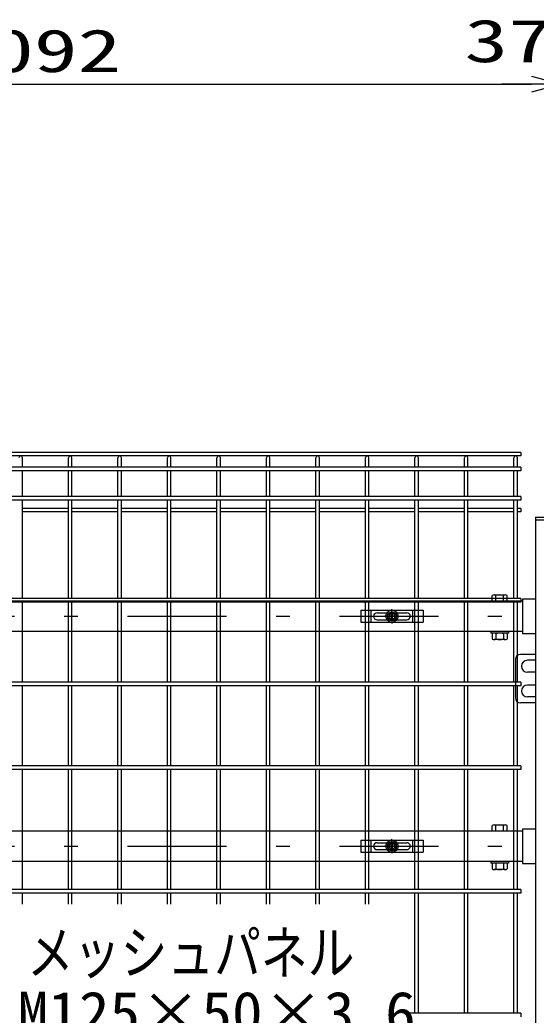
# Model space of a CAD drawing. Units: millimetres, scale not verified. Extents: x -4455 to 4455, y -3150 to 3150.
# Drawn here: x -2345 to -1824, y -9 to 997 of the extents above; entities that cross this region are included whole.
import ezdxf
from ezdxf.enums import TextEntityAlignment as Align

# ---------------------------------------------------------------- set-up
doc = ezdxf.new("R2010")
doc.units = ezdxf.units.MM
doc.header["$LTSCALE"] = 20
doc.linetypes.add('USER1', pattern=[10.7, 5, -2.5, 0.7, -2.5])
doc.linetypes.add('USER2', pattern=[0.375, 0.25, -0.125])
for name, color, linetype, lineweight in [('0-1_寸法線', 4, 'Continuous', 25), ('0-2_0', 3, 'USER2', 25), ('0-4_扉横枠', 7, 'Continuous', 25), ('0-5_軸線', 2, 'USER1', 25), ('0-6_扉縦枠', 7, 'Continuous', 25), ('0-7_丁番', 3, 'Continuous', 25), ('1-2_固定金具', 41, 'Continuous', 25), ('1-3_NER', 30, 'Continuous', 25)]:
    doc.layers.add(name, color=color, linetype=linetype, lineweight=lineweight)
doc.styles.add('ＭＳ ゴシック', font='')
doc.styles.get('ＭＳ ゴシック').set_extended_font_data('MS Gothic')

# ---------------------------------------------------------------- blocks, each defined once
blk = doc.blocks.new('_Open30')
at = {"layer": '0-2_0', "color": 4, "linetype": 'Continuous'}
blk.add_line((0, 0), (-20, 0), dxfattribs=at)
blk.add_lwpolyline([(-20, 5.36), (0, 0), (-20, -5.36)], dxfattribs=at)
blk = doc.blocks.new('A$Cbe1bfa43')
at = {"layer": '1-2_固定金具'}
for p, q in [((0, 0), (1260, 0)), ((210, -240), (210, 0)), ((630, -80), (630, 22.9)), ((1050, -240), (1050, 0)), ((1260, 0), (1260, -240)), ((260, -120), (260.2, -120)), ((330, -50), (930, -50)), ((330, -190), (930, -190)), ((590, -120), (487.1, -120)), ((590, -120), (550, -120)), ((585.5, -112.8), (622.8, -112.8)), ((585.5, -127.2), (585.5, -112.8)), ((585.5, -112.8), (622.8, -112.8)), ((585.5, -127.2), (585.5, -112.8)), ((585.5, -112.8), (622.8, -112.8)), ((585.5, -127.2), (585.5, -112.8)), ((622.8, -127.2), (585.5, -127.2)), ((622.8, -127.2), (585.5, -127.2)), ((610, -120), (650, -120)), ((610, -120), (650, -120)), ((622.8, -112.8), (622.8, -75.5)), ((622.8, -112.8), (622.8, -75.5)), ((622.8, -112.8), (622.8, -75.5)), ((622.8, -112.8), (622.8, -75.5)), ((622.8, -112.8), (622.8, -75.5)), ((622.8, -112.8), (622.8, -75.5)), ((622.8, -75.5), (637.2, -75.5)), ((622.8, -75.5), (637.2, -75.5)), ((622.8, -75.5), (637.2, -75.5)), ((622.8, -75.5), (637.2, -75.5)), ((622.8, -75.5), (637.2, -75.5)), ((622.8, -75.5), (637.2, -75.5)), ((622.8, -164.5), (622.8, -127.2)), ((622.8, -164.5), (622.8, -127.2)), ((637.2, -164.5), (622.8, -164.5)), ((637.2, -164.5), (622.8, -164.5)), ((637.2, -164.5), (622.8, -164.5)), ((637.2, -164.5), (622.8, -164.5)), ((637.2, -164.5), (622.8, -164.5)), ((637.2, -164.5), (622.8, -164.5)), ((630, -80), (630, -40)), ((630, -140), (630, -100)), ((630, -140), (630, -100)), ((630, -160), (630, -200)), ((630, -160), (630, -262.9)), ((637.2, -75.5), (637.2, -112.8)), ((637.2, -75.5), (637.2, -112.8)), ((637.2, -75.5), (637.2, -112.8)), ((637.2, -75.5), (637.2, -112.8)), ((637.2, -75.5), (637.2, -112.8)), ((637.2, -112.8), (674.5, -112.8)), ((637.2, -112.8), (674.5, -112.8)), ((637.2, -112.8), (674.5, -112.8)), ((637.2, -127.2), (637.2, -164.5)), ((674.5, -127.2), (637.2, -127.2)), ((637.2, -127.2), (637.2, -164.5)), ((674.5, -127.2), (637.2, -127.2)), ((637.2, -127.2), (637.2, -164.5)), ((674.5, -127.2), (637.2, -127.2)), ((670, -120), (710, -120)), ((670, -120), (772.9, -120)), ((674.5, -112.8), (674.5, -127.2)), ((674.5, -112.8), (674.5, -127.2)), ((674.5, -112.8), (674.5, -127.2)), ((1004, -120), (1004.2, -120))]:
    blk.add_line(p, q, dxfattribs=at)
for points in [[(0, 0), (0, -240), (1260, -240)], [(585.5, -127.2), (585.5, -112.8), (622.8, -112.8)], [(585.5, -127.2), (585.5, -112.8), (622.8, -112.8)], [(585.5, -127.2), (585.5, -112.8), (622.8, -112.8)], [(622.8, -164.5), (622.8, -127.2), (585.5, -127.2)], [(622.8, -164.5), (622.8, -127.2), (585.5, -127.2)], [(622.8, -164.5), (622.8, -127.2), (585.5, -127.2)], [(622.8, -164.5), (622.8, -127.2), (585.5, -127.2)], [(637.2, -75.5), (637.2, -112.8), (674.5, -112.8), (674.5, -127.2)], [(637.2, -112.8), (674.5, -112.8), (674.5, -127.2)], [(637.2, -112.8), (674.5, -112.8), (674.5, -127.2)], [(674.5, -127.2), (637.2, -127.2), (637.2, -164.5)], [(674.5, -127.2), (637.2, -127.2), (637.2, -164.5)], [(674.5, -127.2), (637.2, -127.2), (637.2, -164.5)]]:
    blk.add_lwpolyline(points, dxfattribs=at)
for radius in [122.9, 122.9, 122.9, 122.9, 122.9, 122.9, 91.9, 91.9, 91.9, 91.9, 91.9, 91.9, 60]:
    blk.add_circle((630, -120), radius, dxfattribs=at)
for centre, start, end in [((330, -120), 90, 180), ((330, -120), 180, 270), ((930, -120), 0, 90), ((930, -120), 270, 0)]:
    blk.add_arc(centre, 70, start, end, dxfattribs=at)

msp = doc.modelspace()

# ---------------------------------------------------------------- linework, layer by layer
at = {"layer": '0-1_寸法線'}
for p, q in [((-2860.71, 931.7), (-1828.71, 931.7)), ((-1828.71, 931.7), (-1858.71, 931.7))]:
    msp.add_line(p, q, dxfattribs=at)
at = {"layer": '0-4_扉横枠'}
for p, q in [((-1868.42, 409.48), (-1868.42, 414.93)), ((-1866.54, 415.49), (-1855.29, 415.49)), ((-1864.67, 409.48), (-1864.67, 414.93)), ((-1857.16, 409.48), (-1857.16, 414.93)), ((-1853.41, 409.48), (-1853.41, 414.93)), ((-2851.71, 409.48), (-1837.71, 409.48)), ((-1868.42, 409.48), (-1853.41, 409.48)), ((-1837.71, 411.43), (-1824.71, 411.43)), ((-1837.71, 411.43), (-1837.71, 376.53)), ((-1837.71, 378.48), (-2851.71, 378.48)), ((-1869.91, 378.48), (-1869.91, 376.88)), ((-1851.91, 376.88), (-1869.91, 376.88)), ((-1868.42, 376.33), (-1868.42, 370.93)), ((-1855.29, 376.88), (-1866.54, 376.88)), ((-1864.67, 376.33), (-1864.67, 370.93)), ((-1857.16, 376.33), (-1857.16, 370.93)), ((-1853.41, 376.33), (-1853.41, 370.93)), ((-1851.91, 378.48), (-1851.91, 376.88)), ((-1837.71, 376.53), (-1824.71, 376.53)), ((-1855.29, 370.38), (-1866.54, 370.38)), ((-1868.42, 177.18), (-1868.42, 182.63)), ((-1866.54, 183.19), (-1855.29, 183.19)), ((-1864.67, 177.18), (-1864.67, 182.63)), ((-1857.16, 177.18), (-1857.16, 182.63)), ((-1853.41, 177.18), (-1853.41, 182.63)), ((-2851.71, 177.18), (-1837.71, 177.18)), ((-1868.42, 177.18), (-1853.41, 177.18)), ((-1837.71, 179.13), (-1824.71, 179.13)), ((-1837.71, 179.13), (-1837.71, 144.23)), ((-1837.71, 146.18), (-2851.71, 146.18)), ((-1869.91, 146.18), (-1869.91, 144.58)), ((-1851.91, 144.58), (-1869.91, 144.58)), ((-1868.42, 144.03), (-1868.42, 138.63)), ((-1855.29, 144.58), (-1866.54, 144.58)), ((-1864.67, 144.03), (-1864.67, 138.63)), ((-1857.16, 144.03), (-1857.16, 138.63)), ((-1853.41, 144.03), (-1853.41, 138.63)), ((-1851.91, 146.18), (-1851.91, 144.58)), ((-1837.71, 144.23), (-1824.71, 144.23)), ((-1855.29, 138.08), (-1866.54, 138.08))]:
    msp.add_line(p, q, dxfattribs=at)
for centre, radius, start, end in [((-1866.54, 412.03), 3.46, 57.13278, 122.86722), ((-1860.91, 402.49), 12.99, 73.22135, 106.77865), ((-1855.29, 412.03), 3.46, 57.13278, 122.86722), ((-1866.54, 373.43), 3.46, 57.13278, 122.86722), ((-1860.91, 363.89), 12.99, 73.22135, 106.77865), ((-1855.29, 373.43), 3.46, 57.13278, 122.86722), ((-1866.54, 373.84), 3.46, 237.13278, 302.86722), ((-1860.91, 383.37), 12.99, 253.22135, 286.77865), ((-1855.29, 373.84), 3.46, 237.13278, 302.86722), ((-1866.54, 179.73), 3.46, 57.13278, 122.86722), ((-1860.91, 170.19), 12.99, 73.22135, 106.77865), ((-1855.29, 179.73), 3.46, 57.13278, 122.86722), ((-1866.54, 141.13), 3.46, 57.13278, 122.86722), ((-1860.91, 131.59), 12.99, 73.22135, 106.77865), ((-1855.29, 141.13), 3.46, 57.13278, 122.86722), ((-1866.54, 141.54), 3.46, 237.13278, 302.86722), ((-1860.91, 151.07), 12.99, 253.22135, 286.77865), ((-1855.29, 141.54), 3.46, 237.13278, 302.86722)]:
    msp.add_arc(centre, radius, start, end, dxfattribs=at)
at = {"layer": '0-5_軸線'}
for p, q in [((-2878.82, 393.98), (-1807.61, 393.98)), ((-2878.82, 161.68), (-1807.61, 161.68))]:
    msp.add_line(p, q, dxfattribs=at)
at = {"layer": '0-6_扉縦枠'}
for p, q in [((-1824.71, 493.98), (-1798.71, 493.98)), ((-1824.71, 493.98), (-1824.71, 490.98)), ((-1824.71, 490.98), (-1824.71, -920.02)), ((-1798.71, 490.98), (-1824.71, 490.98))]:
    msp.add_line(p, q, dxfattribs=at)
at = {"layer": '0-7_丁番'}
for p, q in [((-1824.71, 355.48), (-1839.97, 355.48)), ((-1844.97, 350.48), (-1844.97, 311.48)), ((-1824.71, 349.48), (-1832.97, 349.48)), ((-1824.71, 337.48), (-1832.97, 337.48)), ((-1824.71, 324.48), (-1832.97, 324.48)), ((-1824.71, 312.48), (-1832.97, 312.48)), ((-1824.71, 306.48), (-1839.97, 306.48))]:
    msp.add_line(p, q, dxfattribs=at)
for centre, radius, start, end in [((-1839.97, 350.48), 5, 90, 180), ((-1832.97, 343.48), 6, 90, 270), ((-1832.97, 318.48), 6, 90, 270), ((-1839.97, 311.48), 5, 180, 270)]:
    msp.add_arc(centre, radius, start, end, dxfattribs=at)
at = {"layer": '1-3_NER'}
for p, q in [((-1839.71, 559.58), (-2849.71, 559.58)), ((-1839.71, 555.98), (-2849.71, 555.98)), ((-2342.91, 544.68), (-2342.91, 554.18)), ((-2296.51, 544.68), (-2296.51, 554.18)), ((-2292.91, 544.68), (-2292.91, 554.18)), ((-2246.51, 544.68), (-2246.51, 554.18)), ((-2242.91, 544.68), (-2242.91, 554.18)), ((-2196.51, 544.68), (-2196.51, 554.18)), ((-2192.91, 544.68), (-2192.91, 554.18)), ((-2146.51, 544.68), (-2146.51, 554.18)), ((-2142.91, 544.68), (-2142.91, 554.18)), ((-2096.51, 544.68), (-2096.51, 554.18)), ((-2092.91, 544.68), (-2092.91, 554.18)), ((-2046.51, 544.68), (-2046.51, 554.18)), ((-2042.91, 544.68), (-2042.91, 554.18)), ((-1996.51, 544.68), (-1996.51, 554.18)), ((-1992.91, 544.68), (-1992.91, 554.18)), ((-1946.51, 544.68), (-1946.51, 554.18)), ((-1942.91, 544.68), (-1942.91, 554.18)), ((-1896.51, 544.68), (-1896.51, 554.18)), ((-1892.91, 544.68), (-1892.91, 554.18)), ((-1846.51, 544.68), (-1846.51, 554.18)), ((-1842.91, 544.68), (-1842.91, 554.18)), ((-1839.71, 559.58), (-1839.71, 555.98)), ((-1839.71, 544.68), (-2849.71, 544.68)), ((-1839.71, 544.68), (-1839.71, 541.08)), ((-1839.71, 541.08), (-2849.71, 541.08)), ((-2342.91, 514.88), (-2342.91, 541.08)), ((-2296.51, 514.88), (-2296.51, 541.08)), ((-2292.91, 514.88), (-2292.91, 541.08)), ((-2246.51, 514.88), (-2246.51, 541.08)), ((-2242.91, 514.88), (-2242.91, 541.08)), ((-2196.51, 514.88), (-2196.51, 541.08)), ((-2192.91, 514.88), (-2192.91, 541.08)), ((-2146.51, 514.88), (-2146.51, 541.08)), ((-2142.91, 514.88), (-2142.91, 541.08)), ((-2096.51, 514.88), (-2096.51, 541.08)), ((-2092.91, 514.88), (-2092.91, 541.08)), ((-2046.51, 514.88), (-2046.51, 541.08)), ((-2042.91, 514.88), (-2042.91, 541.08)), ((-1996.51, 514.88), (-1996.51, 541.08)), ((-1992.91, 514.88), (-1992.91, 541.08)), ((-1946.51, 514.88), (-1946.51, 541.08)), ((-1942.91, 514.88), (-1942.91, 541.08)), ((-1896.51, 514.88), (-1896.51, 541.08)), ((-1892.91, 514.88), (-1892.91, 541.08)), ((-1846.51, 514.88), (-1846.51, 541.08)), ((-1842.91, 514.88), (-1842.91, 541.08)), ((-1839.71, 514.88), (-2849.71, 514.88)), ((-1839.71, 514.88), (-1839.71, 511.28)), ((-1839.71, 511.28), (-2849.71, 511.28)), ((-2342.91, 411.78), (-2342.91, 511.28)), ((-2296.51, 503.03), (-2342.91, 503.03)), ((-2296.51, 411.78), (-2296.51, 511.28)), ((-2292.91, 411.78), (-2292.91, 511.28)), ((-2246.51, 503.03), (-2292.91, 503.03)), ((-2246.51, 411.78), (-2246.51, 511.28)), ((-2242.91, 411.78), (-2242.91, 511.28)), ((-2196.51, 503.03), (-2242.91, 503.03)), ((-2196.51, 411.78), (-2196.51, 511.28)), ((-2192.91, 411.78), (-2192.91, 511.28)), ((-2146.51, 503.03), (-2192.91, 503.03)), ((-2146.51, 411.78), (-2146.51, 511.28)), ((-2142.91, 411.78), (-2142.91, 511.28)), ((-2096.51, 503.03), (-2142.91, 503.03)), ((-2096.51, 411.78), (-2096.51, 511.28)), ((-2092.91, 411.78), (-2092.91, 511.28)), ((-2046.51, 503.03), (-2092.91, 503.03)), ((-2046.51, 411.78), (-2046.51, 511.28)), ((-2042.91, 411.78), (-2042.91, 511.28)), ((-1996.51, 503.03), (-2042.91, 503.03)), ((-1996.51, 411.78), (-1996.51, 511.28)), ((-1992.91, 411.78), (-1992.91, 511.28)), ((-1946.51, 503.03), (-1992.91, 503.03)), ((-1946.51, 411.78), (-1946.51, 511.28)), ((-1942.91, 411.78), (-1942.91, 511.28)), ((-1896.51, 503.03), (-1942.91, 503.03)), ((-1896.51, 411.78), (-1896.51, 511.28)), ((-1892.91, 411.78), (-1892.91, 511.28)), ((-1846.51, 503.03), (-1892.91, 503.03)), ((-1846.51, 411.78), (-1846.51, 511.28)), ((-1842.91, 411.78), (-1842.91, 511.28)), ((-1839.71, 503.03), (-1842.91, 503.03)), ((-1839.71, 503.03), (-1839.71, 499.43)), ((-2296.51, 499.43), (-2342.91, 499.43)), ((-2246.51, 499.43), (-2292.91, 499.43)), ((-2196.51, 499.43), (-2242.91, 499.43)), ((-2146.51, 499.43), (-2192.91, 499.43)), ((-2096.51, 499.43), (-2142.91, 499.43)), ((-2046.51, 499.43), (-2092.91, 499.43)), ((-1996.51, 499.43), (-2042.91, 499.43)), ((-1946.51, 499.43), (-1992.91, 499.43)), ((-1896.51, 499.43), (-1942.91, 499.43)), ((-1846.51, 499.43), (-1892.91, 499.43)), ((-1839.71, 499.43), (-1842.91, 499.43)), ((-1839.71, 408.18), (-2849.71, 408.18)), ((-2342.91, 327.28), (-2342.91, 408.18)), ((-2296.51, 327.28), (-2296.51, 408.18)), ((-2292.91, 327.28), (-2292.91, 408.18)), ((-2246.51, 327.28), (-2246.51, 408.18)), ((-2242.91, 327.28), (-2242.91, 408.18)), ((-2196.51, 327.28), (-2196.51, 408.18)), ((-2192.91, 327.28), (-2192.91, 408.18)), ((-2146.51, 327.28), (-2146.51, 408.18)), ((-2142.91, 327.28), (-2142.91, 408.18)), ((-2096.51, 327.28), (-2096.51, 408.18)), ((-2092.91, 327.28), (-2092.91, 408.18)), ((-2046.51, 327.28), (-2046.51, 408.18)), ((-2042.91, 327.28), (-2042.91, 408.18)), ((-1996.51, 327.28), (-1996.51, 408.18)), ((-1992.91, 327.28), (-1992.91, 408.18)), ((-1946.51, 327.28), (-1946.51, 408.18)), ((-1942.91, 327.28), (-1942.91, 408.18)), ((-1896.51, 327.28), (-1896.51, 408.18)), ((-1892.91, 327.28), (-1892.91, 408.18)), ((-1846.51, 327.28), (-1846.51, 408.18)), ((-1842.91, 327.28), (-1842.91, 408.18)), ((-1839.71, 411.78), (-1839.71, 408.18)), ((-1839.71, 323.68), (-2849.71, 323.68)), ((-2342.91, 242.78), (-2342.91, 323.68)), ((-2296.51, 242.78), (-2296.51, 323.68)), ((-2292.91, 242.78), (-2292.91, 323.68)), ((-2246.51, 242.78), (-2246.51, 323.68)), ((-2242.91, 242.78), (-2242.91, 323.68)), ((-2196.51, 242.78), (-2196.51, 323.68)), ((-2192.91, 242.78), (-2192.91, 323.68)), ((-2146.51, 242.78), (-2146.51, 323.68)), ((-2142.91, 242.78), (-2142.91, 323.68)), ((-2096.51, 242.78), (-2096.51, 323.68)), ((-2092.91, 242.78), (-2092.91, 323.68)), ((-2046.51, 242.78), (-2046.51, 323.68)), ((-2042.91, 242.78), (-2042.91, 323.68)), ((-1996.51, 242.78), (-1996.51, 323.68)), ((-1992.91, 242.78), (-1992.91, 323.68)), ((-1946.51, 242.78), (-1946.51, 323.68)), ((-1942.91, 242.78), (-1942.91, 323.68)), ((-1896.51, 242.78), (-1896.51, 323.68)), ((-1892.91, 242.78), (-1892.91, 323.68)), ((-1846.51, 242.78), (-1846.51, 323.68)), ((-1842.91, 242.78), (-1842.91, 323.68)), ((-1839.71, 327.28), (-1839.71, 323.68)), ((-1839.71, 242.78), (-1839.71, 239.18)), ((-1839.71, 239.18), (-2849.71, 239.18)), ((-2342.91, 117.78), (-2342.91, 239.18)), ((-2296.51, 117.78), (-2296.51, 239.18)), ((-2292.91, 117.78), (-2292.91, 239.18)), ((-2246.51, 117.78), (-2246.51, 239.18)), ((-2242.91, 117.78), (-2242.91, 239.18)), ((-2196.51, 117.78), (-2196.51, 239.18)), ((-2192.91, 117.78), (-2192.91, 239.18)), ((-2146.51, 117.78), (-2146.51, 239.18)), ((-2142.91, 117.78), (-2142.91, 239.18)), ((-2096.51, 117.78), (-2096.51, 239.18)), ((-2092.91, 117.78), (-2092.91, 239.18)), ((-2046.51, 117.78), (-2046.51, 239.18)), ((-2042.91, 117.78), (-2042.91, 239.18)), ((-1996.51, 117.78), (-1996.51, 239.18)), ((-1992.91, 117.78), (-1992.91, 239.18)), ((-1946.51, 117.78), (-1946.51, 239.18)), ((-1942.91, 117.78), (-1942.91, 239.18)), ((-1896.51, 117.78), (-1896.51, 239.18)), ((-1892.91, 117.78), (-1892.91, 239.18)), ((-1846.51, 117.78), (-1846.51, 239.18)), ((-1842.91, 117.78), (-1842.91, 239.18)), ((-1839.71, 114.18), (-2849.71, 114.18)), ((-2342.91, 103.23), (-2342.91, 114.18)), ((-2296.51, 103.23), (-2296.51, 114.18)), ((-2292.91, 103.23), (-2292.91, 114.18)), ((-2246.51, 103.23), (-2246.51, 114.18)), ((-2242.91, 103.23), (-2242.91, 114.18)), ((-2196.51, 103.23), (-2196.51, 114.18)), ((-2192.91, 103.23), (-2192.91, 114.18)), ((-2146.51, 103.23), (-2146.51, 114.18)), ((-2142.91, 103.23), (-2142.91, 114.18)), ((-2096.51, 103.23), (-2096.51, 114.18)), ((-2092.91, 103.23), (-2092.91, 114.18)), ((-2046.51, 103.23), (-2046.51, 114.18)), ((-2042.91, 103.23), (-2042.91, 114.18)), ((-1996.51, 103.23), (-1996.51, 114.18)), ((-1992.91, 103.23), (-1992.91, 114.18)), ((-1946.51, -7.22), (-1946.51, 114.18)), ((-1942.91, -7.22), (-1942.91, 114.18)), ((-1896.51, -7.22), (-1896.51, 114.18)), ((-1892.91, -7.22), (-1892.91, 114.18)), ((-1846.51, -7.22), (-1846.51, 114.18)), ((-1842.91, -7.22), (-1842.91, 114.18)), ((-1839.71, 117.78), (-1839.71, 114.18)), ((-1839.71, -7.22), (-1957.87, -7.22)), ((-1839.71, -7.22), (-1839.71, -10.82))]:
    msp.add_line(p, q, dxfattribs=at)
for points in [[(-1839.71, 411.78), (-2849.71, 411.78), (-2849.71, 408.18)], [(-1839.71, 327.28), (-2849.71, 327.28), (-2849.71, 323.68)], [(-1839.71, 242.78), (-2849.71, 242.78), (-2849.71, 239.18)], [(-1839.71, 117.78), (-2849.71, 117.78), (-2849.71, 114.18)]]:
    msp.add_lwpolyline(points, dxfattribs=at)
for centre in [(-2344.71, 554.18), (-2294.71, 554.18), (-2244.71, 554.18), (-2194.71, 554.18), (-2144.71, 554.18), (-2094.71, 554.18), (-2044.71, 554.18), (-1994.71, 554.18), (-1944.71, 554.18), (-1894.71, 554.18), (-1844.71, 554.18)]:
    msp.add_arc(centre, 1.8, 0, 180, dxfattribs=at)

# ---------------------------------------------------------------- block references
at = {"layer": '0-1_寸法線', "xscale": 1.5, "yscale": 1.5}
msp.add_blockref('_Open30', (-1798.71, 931.7), dxfattribs=at)
msp.add_blockref('_Open30', (-1798.71, 931.7), dxfattribs=at)
at = {"layer": '1-2_固定金具', "xscale": 0.05, "yscale": 0.05}
for p in [(-2001.21, 399.98), (-2001.21, 167.68)]:
    msp.add_blockref('A$Cbe1bfa43', p, dxfattribs=at)

# ---------------------------------------------------------------- texts
at = {"layer": '0-1_寸法線', "color": 2, "style": 'ＭＳ ゴシック', "width": 1.5}
for s, p in [('37.5', (-1896.49, 940.87)), ('1092', (-2419.71, 930.87))]:
    msp.add_text(s, height=43.26, dxfattribs=at).set_placement(p, align=Align.BOTTOM_LEFT)
at = {"layer": '0-2_0', "color": 4, "style": 'ＭＳ ゴシック'}
for s, width, p in [('メッシュパネル', 0.8, (-2338.35, 19.47)), ('M125×50×3.6', 1.05, (-2347.8, -41.47))]:
    msp.add_text(s, height=43.3, dxfattribs=dict(at, width=width)).set_placement(p, align=Align.BOTTOM_LEFT)

doc.saveas('drawing.dxf')
